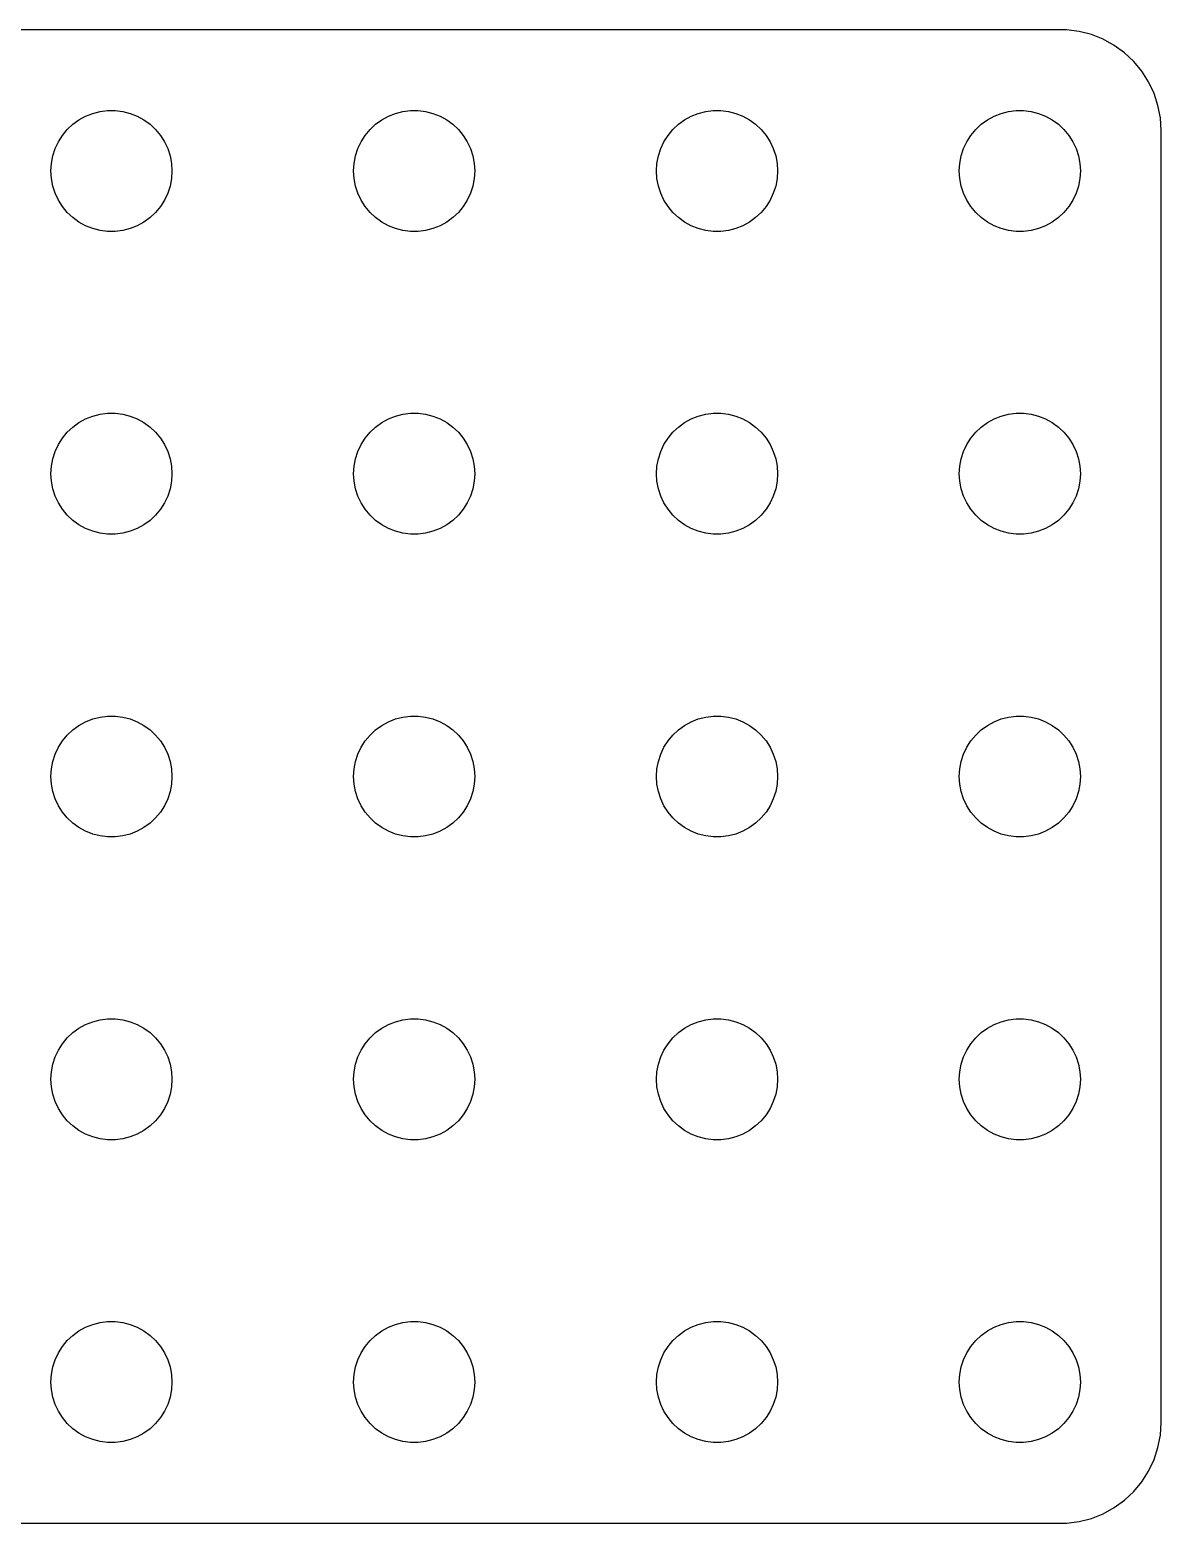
# Model space of a CAD drawing. Header units: metres. Extents: x -52 to 52, y -37 to 37.
# Drawn here: x -4 to 52, y -37 to 37 of the extents above; entities that cross this region are included whole.
import ezdxf

# ---------------------------------------------------------------- set-up
doc = ezdxf.new("R2010")
doc.units = ezdxf.units.M

msp = doc.modelspace()

# ---------------------------------------------------------------- linework, layer by layer
for p, q in [((47.3139, 36.9901), (-47.3139, 36.9901)), ((47.9369, 36.9114), (47.3139, 36.9901)), ((48.5451, 36.7553), (47.9369, 36.9114)), ((49.1289, 36.5241), (48.5451, 36.7553)), ((49.6791, 36.2216), (49.1289, 36.5241)), ((50.1871, 35.8526), (49.6791, 36.2216)), ((50.6448, 35.4227), (50.1871, 35.8526)), ((51.0451, 34.9389), (50.6448, 35.4227)), ((51.3815, 34.4088), (51.0451, 34.9389)), ((51.6489, 33.8406), (51.3815, 34.4088)), ((51.8429, 33.2434), (51.6489, 33.8406)), ((-1.60747, 32.533), (-1.27733, 32.7145)), ((-1.27733, 32.7145), (-0.927048, 32.8532)), ((-0.927048, 32.8532), (-0.562134, 32.9469)), ((-0.562134, 32.9469), (-0.18837, 32.9941)), ((-0.18837, 32.9941), (0.18837, 32.9941)), ((0.18837, 32.9941), (0.562134, 32.9469)), ((0.562134, 32.9469), (0.927048, 32.8532)), ((0.927048, 32.8532), (1.27733, 32.7145)), ((1.27733, 32.7145), (1.60747, 32.533)), ((13.3925, 32.533), (13.7227, 32.7145)), ((13.7227, 32.7145), (14.0729, 32.8532)), ((14.0729, 32.8532), (14.4379, 32.9469)), ((14.4379, 32.9469), (14.8116, 32.9941)), ((14.8116, 32.9941), (15.1884, 32.9941)), ((15.1884, 32.9941), (15.5621, 32.9469)), ((15.5621, 32.9469), (15.927, 32.8532)), ((15.927, 32.8532), (16.2773, 32.7145)), ((16.2773, 32.7145), (16.6075, 32.533)), ((28.3925, 32.533), (28.7227, 32.7145)), ((28.7227, 32.7145), (29.0729, 32.8532)), ((29.0729, 32.8532), (29.4379, 32.9469)), ((29.4379, 32.9469), (29.8116, 32.9941)), ((29.8116, 32.9941), (30.1884, 32.9941)), ((30.1884, 32.9941), (30.5621, 32.9469)), ((30.5621, 32.9469), (30.927, 32.8532)), ((30.927, 32.8532), (31.2773, 32.7145)), ((31.2773, 32.7145), (31.6075, 32.533)), ((43.3925, 32.533), (43.7227, 32.7145)), ((43.7227, 32.7145), (44.0729, 32.8532)), ((44.0729, 32.8532), (44.4379, 32.9469)), ((44.4379, 32.9469), (44.8116, 32.9941)), ((44.8116, 32.9941), (45.1884, 32.9941)), ((45.1884, 32.9941), (45.5621, 32.9469)), ((45.5621, 32.9469), (45.927, 32.8532)), ((45.927, 32.8532), (46.2773, 32.7145)), ((46.2773, 32.7145), (46.6075, 32.533)), ((51.9606, 32.6267), (51.8429, 33.2434)), ((52, 32), (51.9606, 32.6267)), ((-2.42705, 31.7634), (-2.1869, 32.0536)), ((-2.1869, 32.0536), (-1.91226, 32.3115)), ((-1.91226, 32.3115), (-1.60747, 32.533)), ((1.60747, 32.533), (1.91226, 32.3115)), ((1.91226, 32.3115), (2.1869, 32.0536)), ((2.1869, 32.0536), (2.42705, 31.7634)), ((12.5729, 31.7634), (12.8131, 32.0536)), ((12.8131, 32.0536), (13.0877, 32.3115)), ((13.0877, 32.3115), (13.3925, 32.533)), ((16.6075, 32.533), (16.9123, 32.3115)), ((16.9123, 32.3115), (17.1869, 32.0536)), ((17.1869, 32.0536), (17.427, 31.7634)), ((27.5729, 31.7634), (27.8131, 32.0536)), ((27.8131, 32.0536), (28.0877, 32.3115)), ((28.0877, 32.3115), (28.3925, 32.533)), ((31.6075, 32.533), (31.9123, 32.3115)), ((31.9123, 32.3115), (32.1869, 32.0536)), ((32.1869, 32.0536), (32.427, 31.7634)), ((42.5729, 31.7634), (42.8131, 32.0536)), ((42.8131, 32.0536), (43.0877, 32.3115)), ((43.0877, 32.3115), (43.3925, 32.533)), ((46.6075, 32.533), (46.9123, 32.3115)), ((46.9123, 32.3115), (47.1869, 32.0536)), ((47.1869, 32.0536), (47.427, 31.7634)), ((52, -32), (52, 32)), ((-2.90575, 30.7461), (-2.78932, 31.1044)), ((-2.78932, 31.1044), (-2.62891, 31.4453)), ((-2.62891, 31.4453), (-2.42705, 31.7634)), ((2.42705, 31.7634), (2.62891, 31.4453)), ((2.62891, 31.4453), (2.78932, 31.1044)), ((2.78932, 31.1044), (2.90575, 30.7461)), ((12.0942, 30.7461), (12.2107, 31.1044)), ((12.2107, 31.1044), (12.3711, 31.4453)), ((12.3711, 31.4453), (12.5729, 31.7634)), ((17.427, 31.7634), (17.6289, 31.4453)), ((17.6289, 31.4453), (17.7893, 31.1044)), ((17.7893, 31.1044), (17.9057, 30.7461)), ((27.0942, 30.7461), (27.2107, 31.1044)), ((27.2107, 31.1044), (27.3711, 31.4453)), ((27.3711, 31.4453), (27.5729, 31.7634)), ((32.427, 31.7634), (32.6289, 31.4453)), ((32.6289, 31.4453), (32.7893, 31.1044)), ((32.7893, 31.1044), (32.9057, 30.7461)), ((42.0942, 30.7461), (42.2107, 31.1044)), ((42.2107, 31.1044), (42.3711, 31.4453)), ((42.3711, 31.4453), (42.5729, 31.7634)), ((47.427, 31.7634), (47.6289, 31.4453)), ((47.6289, 31.4453), (47.7893, 31.1044)), ((47.7893, 31.1044), (47.9057, 30.7461)), ((-3, 30), (-2.97633, 30.376)), ((-2.97633, 30.376), (-2.90575, 30.7461)), ((2.90575, 30.7461), (2.97633, 30.376)), ((2.97633, 30.376), (3, 30)), ((12, 30), (12.0237, 30.376)), ((12.0237, 30.376), (12.0942, 30.7461)), ((17.9057, 30.7461), (17.9763, 30.376)), ((17.9763, 30.376), (18, 30)), ((27, 30), (27.0237, 30.376)), ((27.0237, 30.376), (27.0942, 30.7461)), ((32.9057, 30.7461), (32.9763, 30.376)), ((32.9763, 30.376), (33, 30)), ((42, 30), (42.0237, 30.376)), ((42.0237, 30.376), (42.0942, 30.7461)), ((47.9057, 30.7461), (47.9763, 30.376)), ((47.9763, 30.376), (48, 30)), ((-2.97633, 29.624), (-3, 30)), ((-2.90575, 29.2539), (-2.97633, 29.624)), ((2.97633, 29.624), (2.90575, 29.2539)), ((3, 30), (2.97633, 29.624)), ((12.0237, 29.624), (12, 30)), ((12.0942, 29.2539), (12.0237, 29.624)), ((17.9763, 29.624), (17.9057, 29.2539)), ((18, 30), (17.9763, 29.624)), ((27.0237, 29.624), (27, 30)), ((27.0942, 29.2539), (27.0237, 29.624)), ((32.9763, 29.624), (32.9057, 29.2539)), ((33, 30), (32.9763, 29.624)), ((42.0237, 29.624), (42, 30)), ((42.0942, 29.2539), (42.0237, 29.624)), ((47.9763, 29.624), (47.9057, 29.2539)), ((48, 30), (47.9763, 29.624)), ((-2.78932, 28.8956), (-2.90575, 29.2539)), ((-2.62891, 28.5547), (-2.78932, 28.8956)), ((2.78932, 28.8956), (2.62891, 28.5547)), ((2.90575, 29.2539), (2.78932, 28.8956)), ((12.2107, 28.8956), (12.0942, 29.2539)), ((12.3711, 28.5547), (12.2107, 28.8956)), ((17.7893, 28.8956), (17.6289, 28.5547)), ((17.9057, 29.2539), (17.7893, 28.8956)), ((27.2107, 28.8956), (27.0942, 29.2539)), ((27.3711, 28.5547), (27.2107, 28.8956)), ((32.7893, 28.8956), (32.6289, 28.5547)), ((32.9057, 29.2539), (32.7893, 28.8956)), ((42.2107, 28.8956), (42.0942, 29.2539)), ((42.3711, 28.5547), (42.2107, 28.8956)), ((47.7893, 28.8956), (47.6289, 28.5547)), ((47.9057, 29.2539), (47.7893, 28.8956)), ((-2.42705, 28.2366), (-2.62891, 28.5547)), ((-2.1869, 27.9464), (-2.42705, 28.2366)), ((2.42705, 28.2366), (2.1869, 27.9464)), ((2.62891, 28.5547), (2.42705, 28.2366)), ((12.5729, 28.2366), (12.3711, 28.5547)), ((12.8131, 27.9464), (12.5729, 28.2366)), ((17.427, 28.2366), (17.1869, 27.9464)), ((17.6289, 28.5547), (17.427, 28.2366)), ((27.5729, 28.2366), (27.3711, 28.5547)), ((27.8131, 27.9464), (27.5729, 28.2366)), ((32.427, 28.2366), (32.1869, 27.9464)), ((32.6289, 28.5547), (32.427, 28.2366)), ((42.5729, 28.2366), (42.3711, 28.5547)), ((42.8131, 27.9464), (42.5729, 28.2366)), ((47.427, 28.2366), (47.1869, 27.9464)), ((47.6289, 28.5547), (47.427, 28.2366)), ((-1.91226, 27.6884), (-2.1869, 27.9464)), ((-1.60747, 27.467), (-1.91226, 27.6884)), ((-1.27733, 27.2855), (-1.60747, 27.467)), ((1.60747, 27.467), (1.27733, 27.2855)), ((1.91226, 27.6884), (1.60747, 27.467)), ((2.1869, 27.9464), (1.91226, 27.6884)), ((13.0877, 27.6884), (12.8131, 27.9464)), ((13.3925, 27.467), (13.0877, 27.6884)), ((13.7227, 27.2855), (13.3925, 27.467)), ((16.6075, 27.467), (16.2773, 27.2855)), ((16.9123, 27.6884), (16.6075, 27.467)), ((17.1869, 27.9464), (16.9123, 27.6884)), ((28.0877, 27.6884), (27.8131, 27.9464)), ((28.3925, 27.467), (28.0877, 27.6884)), ((28.7227, 27.2855), (28.3925, 27.467)), ((31.6075, 27.467), (31.2773, 27.2855)), ((31.9123, 27.6884), (31.6075, 27.467)), ((32.1869, 27.9464), (31.9123, 27.6884)), ((43.0877, 27.6884), (42.8131, 27.9464)), ((43.3925, 27.467), (43.0877, 27.6884)), ((43.7227, 27.2855), (43.3925, 27.467)), ((46.6075, 27.467), (46.2773, 27.2855)), ((46.9123, 27.6884), (46.6075, 27.467)), ((47.1869, 27.9464), (46.9123, 27.6884)), ((-0.927048, 27.1468), (-1.27733, 27.2855)), ((-0.562134, 27.0531), (-0.927048, 27.1468)), ((-0.18837, 27.0059), (-0.562134, 27.0531)), ((0.18837, 27.0059), (-0.18837, 27.0059)), ((0.562134, 27.0531), (0.18837, 27.0059)), ((0.927048, 27.1468), (0.562134, 27.0531)), ((1.27733, 27.2855), (0.927048, 27.1468)), ((14.0729, 27.1468), (13.7227, 27.2855)), ((14.4379, 27.0531), (14.0729, 27.1468)), ((14.8116, 27.0059), (14.4379, 27.0531)), ((15.1884, 27.0059), (14.8116, 27.0059)), ((15.5621, 27.0531), (15.1884, 27.0059)), ((15.927, 27.1468), (15.5621, 27.0531)), ((16.2773, 27.2855), (15.927, 27.1468)), ((29.0729, 27.1468), (28.7227, 27.2855)), ((29.4379, 27.0531), (29.0729, 27.1468)), ((29.8116, 27.0059), (29.4379, 27.0531)), ((30.1884, 27.0059), (29.8116, 27.0059)), ((30.5621, 27.0531), (30.1884, 27.0059)), ((30.927, 27.1468), (30.5621, 27.0531)), ((31.2773, 27.2855), (30.927, 27.1468)), ((44.0729, 27.1468), (43.7227, 27.2855)), ((44.4379, 27.0531), (44.0729, 27.1468)), ((44.8116, 27.0059), (44.4379, 27.0531)), ((45.1884, 27.0059), (44.8116, 27.0059)), ((45.5621, 27.0531), (45.1884, 27.0059)), ((45.927, 27.1468), (45.5621, 27.0531)), ((46.2773, 27.2855), (45.927, 27.1468)), ((-1.27733, 17.7145), (-0.927048, 17.8532)), ((-0.927048, 17.8532), (-0.562134, 17.9469)), ((-0.562134, 17.9469), (-0.18837, 17.9941)), ((-0.18837, 17.9941), (0.18837, 17.9941)), ((0.18837, 17.9941), (0.562134, 17.9469)), ((0.562134, 17.9469), (0.927048, 17.8532)), ((0.927048, 17.8532), (1.27733, 17.7145)), ((13.7227, 17.7145), (14.0729, 17.8532)), ((14.0729, 17.8532), (14.4379, 17.9469)), ((14.4379, 17.9469), (14.8116, 17.9941)), ((14.8116, 17.9941), (15.1884, 17.9941)), ((15.1884, 17.9941), (15.5621, 17.9469)), ((15.5621, 17.9469), (15.927, 17.8532)), ((15.927, 17.8532), (16.2773, 17.7145)), ((28.7227, 17.7145), (29.0729, 17.8532)), ((29.0729, 17.8532), (29.4379, 17.9469)), ((29.4379, 17.9469), (29.8116, 17.9941)), ((29.8116, 17.9941), (30.1884, 17.9941)), ((30.1884, 17.9941), (30.5621, 17.9469)), ((30.5621, 17.9469), (30.927, 17.8532)), ((30.927, 17.8532), (31.2773, 17.7145)), ((43.7227, 17.7145), (44.0729, 17.8532)), ((44.0729, 17.8532), (44.4379, 17.9469)), ((44.4379, 17.9469), (44.8116, 17.9941)), ((44.8116, 17.9941), (45.1884, 17.9941)), ((45.1884, 17.9941), (45.5621, 17.9469)), ((45.5621, 17.9469), (45.927, 17.8532)), ((45.927, 17.8532), (46.2773, 17.7145)), ((-2.42705, 16.7634), (-2.1869, 17.0536)), ((-2.1869, 17.0536), (-1.91226, 17.3115)), ((-1.91226, 17.3115), (-1.60747, 17.533)), ((-1.60747, 17.533), (-1.27733, 17.7145)), ((1.27733, 17.7145), (1.60747, 17.533)), ((1.60747, 17.533), (1.91226, 17.3115)), ((1.91226, 17.3115), (2.1869, 17.0536)), ((2.1869, 17.0536), (2.42705, 16.7634)), ((12.5729, 16.7634), (12.8131, 17.0536)), ((12.8131, 17.0536), (13.0877, 17.3115)), ((13.0877, 17.3115), (13.3925, 17.533)), ((13.3925, 17.533), (13.7227, 17.7145)), ((16.2773, 17.7145), (16.6075, 17.533)), ((16.6075, 17.533), (16.9123, 17.3115)), ((16.9123, 17.3115), (17.1869, 17.0536)), ((17.1869, 17.0536), (17.427, 16.7634)), ((27.5729, 16.7634), (27.8131, 17.0536)), ((27.8131, 17.0536), (28.0877, 17.3115)), ((28.0877, 17.3115), (28.3925, 17.533)), ((28.3925, 17.533), (28.7227, 17.7145)), ((31.2773, 17.7145), (31.6075, 17.533)), ((31.6075, 17.533), (31.9123, 17.3115)), ((31.9123, 17.3115), (32.1869, 17.0536)), ((32.1869, 17.0536), (32.427, 16.7634)), ((42.5729, 16.7634), (42.8131, 17.0536)), ((42.8131, 17.0536), (43.0877, 17.3115)), ((43.0877, 17.3115), (43.3925, 17.533)), ((43.3925, 17.533), (43.7227, 17.7145)), ((46.2773, 17.7145), (46.6075, 17.533)), ((46.6075, 17.533), (46.9123, 17.3115)), ((46.9123, 17.3115), (47.1869, 17.0536)), ((47.1869, 17.0536), (47.427, 16.7634)), ((-2.78932, 16.1044), (-2.62891, 16.4453)), ((-2.62891, 16.4453), (-2.42705, 16.7634)), ((2.42705, 16.7634), (2.62891, 16.4453)), ((2.62891, 16.4453), (2.78932, 16.1044)), ((12.2107, 16.1044), (12.3711, 16.4453)), ((12.3711, 16.4453), (12.5729, 16.7634)), ((17.427, 16.7634), (17.6289, 16.4453)), ((17.6289, 16.4453), (17.7893, 16.1044)), ((27.2107, 16.1044), (27.3711, 16.4453)), ((27.3711, 16.4453), (27.5729, 16.7634)), ((32.427, 16.7634), (32.6289, 16.4453)), ((32.6289, 16.4453), (32.7893, 16.1044)), ((42.2107, 16.1044), (42.3711, 16.4453)), ((42.3711, 16.4453), (42.5729, 16.7634)), ((47.427, 16.7634), (47.6289, 16.4453)), ((47.6289, 16.4453), (47.7893, 16.1044)), ((-2.97633, 15.376), (-2.90575, 15.7461)), ((-2.90575, 15.7461), (-2.78932, 16.1044)), ((2.78932, 16.1044), (2.90575, 15.7461)), ((2.90575, 15.7461), (2.97633, 15.376)), ((12.0237, 15.376), (12.0942, 15.7461)), ((12.0942, 15.7461), (12.2107, 16.1044)), ((17.7893, 16.1044), (17.9057, 15.7461)), ((17.9057, 15.7461), (17.9763, 15.376)), ((27.0237, 15.376), (27.0942, 15.7461)), ((27.0942, 15.7461), (27.2107, 16.1044)), ((32.7893, 16.1044), (32.9057, 15.7461)), ((32.9057, 15.7461), (32.9763, 15.376)), ((42.0237, 15.376), (42.0942, 15.7461)), ((42.0942, 15.7461), (42.2107, 16.1044)), ((47.7893, 16.1044), (47.9057, 15.7461)), ((47.9057, 15.7461), (47.9763, 15.376)), ((-3, 15), (-2.97633, 15.376)), ((-2.97633, 14.624), (-3, 15)), ((2.97633, 15.376), (3, 15)), ((3, 15), (2.97633, 14.624)), ((12, 15), (12.0237, 15.376)), ((12.0237, 14.624), (12, 15)), ((17.9763, 15.376), (18, 15)), ((18, 15), (17.9763, 14.624)), ((27, 15), (27.0237, 15.376)), ((27.0237, 14.624), (27, 15)), ((32.9763, 15.376), (33, 15)), ((33, 15), (32.9763, 14.624)), ((42, 15), (42.0237, 15.376)), ((42.0237, 14.624), (42, 15)), ((47.9763, 15.376), (48, 15)), ((48, 15), (47.9763, 14.624)), ((-2.90575, 14.2539), (-2.97633, 14.624)), ((-2.78932, 13.8956), (-2.90575, 14.2539)), ((2.90575, 14.2539), (2.78932, 13.8956)), ((2.97633, 14.624), (2.90575, 14.2539)), ((12.0942, 14.2539), (12.0237, 14.624)), ((12.2107, 13.8956), (12.0942, 14.2539)), ((17.9057, 14.2539), (17.7893, 13.8956)), ((17.9763, 14.624), (17.9057, 14.2539)), ((27.0942, 14.2539), (27.0237, 14.624)), ((27.2107, 13.8956), (27.0942, 14.2539)), ((32.9057, 14.2539), (32.7893, 13.8956)), ((32.9763, 14.624), (32.9057, 14.2539)), ((42.0942, 14.2539), (42.0237, 14.624)), ((42.2107, 13.8956), (42.0942, 14.2539)), ((47.9057, 14.2539), (47.7893, 13.8956)), ((47.9763, 14.624), (47.9057, 14.2539)), ((-2.62891, 13.5547), (-2.78932, 13.8956)), ((-2.42705, 13.2366), (-2.62891, 13.5547)), ((2.62891, 13.5547), (2.42705, 13.2366)), ((2.78932, 13.8956), (2.62891, 13.5547)), ((12.3711, 13.5547), (12.2107, 13.8956)), ((12.5729, 13.2366), (12.3711, 13.5547)), ((17.6289, 13.5547), (17.427, 13.2366)), ((17.7893, 13.8956), (17.6289, 13.5547)), ((27.3711, 13.5547), (27.2107, 13.8956)), ((27.5729, 13.2366), (27.3711, 13.5547)), ((32.6289, 13.5547), (32.427, 13.2366)), ((32.7893, 13.8956), (32.6289, 13.5547)), ((42.3711, 13.5547), (42.2107, 13.8956)), ((42.5729, 13.2366), (42.3711, 13.5547)), ((47.6289, 13.5547), (47.427, 13.2366)), ((47.7893, 13.8956), (47.6289, 13.5547)), ((-2.1869, 12.9464), (-2.42705, 13.2366)), ((-1.91226, 12.6884), (-2.1869, 12.9464)), ((-1.60747, 12.467), (-1.91226, 12.6884)), ((1.91226, 12.6884), (1.60747, 12.467)), ((2.1869, 12.9464), (1.91226, 12.6884)), ((2.42705, 13.2366), (2.1869, 12.9464)), ((12.8131, 12.9464), (12.5729, 13.2366)), ((13.0877, 12.6884), (12.8131, 12.9464)), ((13.3925, 12.467), (13.0877, 12.6884)), ((16.9123, 12.6884), (16.6075, 12.467)), ((17.1869, 12.9464), (16.9123, 12.6884)), ((17.427, 13.2366), (17.1869, 12.9464)), ((27.8131, 12.9464), (27.5729, 13.2366)), ((28.0877, 12.6884), (27.8131, 12.9464)), ((28.3925, 12.467), (28.0877, 12.6884)), ((31.9123, 12.6884), (31.6075, 12.467)), ((32.1869, 12.9464), (31.9123, 12.6884)), ((32.427, 13.2366), (32.1869, 12.9464)), ((42.8131, 12.9464), (42.5729, 13.2366)), ((43.0877, 12.6884), (42.8131, 12.9464)), ((43.3925, 12.467), (43.0877, 12.6884)), ((46.9123, 12.6884), (46.6075, 12.467)), ((47.1869, 12.9464), (46.9123, 12.6884)), ((47.427, 13.2366), (47.1869, 12.9464)), ((-1.27733, 12.2855), (-1.60747, 12.467)), ((-0.927048, 12.1468), (-1.27733, 12.2855)), ((-0.562134, 12.0531), (-0.927048, 12.1468)), ((-0.18837, 12.0059), (-0.562134, 12.0531)), ((0.18837, 12.0059), (-0.18837, 12.0059)), ((0.562134, 12.0531), (0.18837, 12.0059)), ((0.927048, 12.1468), (0.562134, 12.0531)), ((1.27733, 12.2855), (0.927048, 12.1468)), ((1.60747, 12.467), (1.27733, 12.2855)), ((13.7227, 12.2855), (13.3925, 12.467)), ((14.0729, 12.1468), (13.7227, 12.2855)), ((14.4379, 12.0531), (14.0729, 12.1468)), ((14.8116, 12.0059), (14.4379, 12.0531)), ((15.1884, 12.0059), (14.8116, 12.0059)), ((15.5621, 12.0531), (15.1884, 12.0059)), ((15.927, 12.1468), (15.5621, 12.0531)), ((16.2773, 12.2855), (15.927, 12.1468)), ((16.6075, 12.467), (16.2773, 12.2855)), ((28.7227, 12.2855), (28.3925, 12.467)), ((29.0729, 12.1468), (28.7227, 12.2855)), ((29.4379, 12.0531), (29.0729, 12.1468)), ((29.8116, 12.0059), (29.4379, 12.0531)), ((30.1884, 12.0059), (29.8116, 12.0059)), ((30.5621, 12.0531), (30.1884, 12.0059)), ((30.927, 12.1468), (30.5621, 12.0531)), ((31.2773, 12.2855), (30.927, 12.1468)), ((31.6075, 12.467), (31.2773, 12.2855)), ((43.7227, 12.2855), (43.3925, 12.467)), ((44.0729, 12.1468), (43.7227, 12.2855)), ((44.4379, 12.0531), (44.0729, 12.1468)), ((44.8116, 12.0059), (44.4379, 12.0531)), ((45.1884, 12.0059), (44.8116, 12.0059)), ((45.5621, 12.0531), (45.1884, 12.0059)), ((45.927, 12.1468), (45.5621, 12.0531)), ((46.2773, 12.2855), (45.927, 12.1468)), ((46.6075, 12.467), (46.2773, 12.2855)), ((-0.562134, 2.94685), (-0.18837, 2.99408)), ((-0.18837, 2.99408), (0.18837, 2.99408)), ((0.18837, 2.99408), (0.562134, 2.94685)), ((14.4379, 2.94685), (14.8116, 2.99408)), ((14.8116, 2.99408), (15.1884, 2.99408)), ((15.1884, 2.99408), (15.5621, 2.94685)), ((29.4379, 2.94685), (29.8116, 2.99408)), ((29.8116, 2.99408), (30.1884, 2.99408)), ((30.1884, 2.99408), (30.5621, 2.94685)), ((44.4379, 2.94685), (44.8116, 2.99408)), ((44.8116, 2.99408), (45.1884, 2.99408)), ((45.1884, 2.99408), (45.5621, 2.94685)), ((-2.1869, 2.05363), (-1.91226, 2.31154)), ((-1.91226, 2.31154), (-1.60747, 2.53297)), ((-1.60747, 2.53297), (-1.27733, 2.71448)), ((-1.27733, 2.71448), (-0.927048, 2.85316)), ((-0.927048, 2.85316), (-0.562134, 2.94685)), ((0.562134, 2.94685), (0.927048, 2.85316)), ((0.927048, 2.85316), (1.27733, 2.71448)), ((1.27733, 2.71448), (1.60747, 2.53297)), ((1.60747, 2.53297), (1.91226, 2.31154)), ((1.91226, 2.31154), (2.1869, 2.05363)), ((12.8131, 2.05363), (13.0877, 2.31154)), ((13.0877, 2.31154), (13.3925, 2.53297)), ((13.3925, 2.53297), (13.7227, 2.71448)), ((13.7227, 2.71448), (14.0729, 2.85316)), ((14.0729, 2.85316), (14.4379, 2.94685)), ((15.5621, 2.94685), (15.927, 2.85316)), ((15.927, 2.85316), (16.2773, 2.71448)), ((16.2773, 2.71448), (16.6075, 2.53297)), ((16.6075, 2.53297), (16.9123, 2.31154)), ((16.9123, 2.31154), (17.1869, 2.05363)), ((27.8131, 2.05363), (28.0877, 2.31154)), ((28.0877, 2.31154), (28.3925, 2.53297)), ((28.3925, 2.53297), (28.7227, 2.71448)), ((28.7227, 2.71448), (29.0729, 2.85316)), ((29.0729, 2.85316), (29.4379, 2.94685)), ((30.5621, 2.94685), (30.927, 2.85316)), ((30.927, 2.85316), (31.2773, 2.71448)), ((31.2773, 2.71448), (31.6075, 2.53297)), ((31.6075, 2.53297), (31.9123, 2.31154)), ((31.9123, 2.31154), (32.1869, 2.05363)), ((42.8131, 2.05363), (43.0877, 2.31154)), ((43.0877, 2.31154), (43.3925, 2.53297)), ((43.3925, 2.53297), (43.7227, 2.71448)), ((43.7227, 2.71448), (44.0729, 2.85316)), ((44.0729, 2.85316), (44.4379, 2.94685)), ((45.5621, 2.94685), (45.927, 2.85316)), ((45.927, 2.85316), (46.2773, 2.71448)), ((46.2773, 2.71448), (46.6075, 2.53297)), ((46.6075, 2.53297), (46.9123, 2.31154)), ((46.9123, 2.31154), (47.1869, 2.05363)), ((-2.62891, 1.44525), (-2.42705, 1.76335)), ((-2.42705, 1.76335), (-2.1869, 2.05363)), ((2.1869, 2.05363), (2.42705, 1.76335)), ((2.42705, 1.76335), (2.62891, 1.44525)), ((12.3711, 1.44525), (12.5729, 1.76335)), ((12.5729, 1.76335), (12.8131, 2.05363)), ((17.1869, 2.05363), (17.427, 1.76335)), ((17.427, 1.76335), (17.6289, 1.44525)), ((27.3711, 1.44525), (27.5729, 1.76335)), ((27.5729, 1.76335), (27.8131, 2.05363)), ((32.1869, 2.05363), (32.427, 1.76335)), ((32.427, 1.76335), (32.6289, 1.44525)), ((42.3711, 1.44525), (42.5729, 1.76335)), ((42.5729, 1.76335), (42.8131, 2.05363)), ((47.1869, 2.05363), (47.427, 1.76335)), ((47.427, 1.76335), (47.6289, 1.44525)), ((-2.97633, 0.375992), (-2.90575, 0.746063)), ((-2.90575, 0.746063), (-2.78932, 1.10437)), ((-2.78932, 1.10437), (-2.62891, 1.44525)), ((2.62891, 1.44525), (2.78932, 1.10437)), ((2.78932, 1.10437), (2.90575, 0.746063)), ((2.90575, 0.746063), (2.97633, 0.375992)), ((12.0237, 0.375992), (12.0942, 0.746063)), ((12.0942, 0.746063), (12.2107, 1.10437)), ((12.2107, 1.10437), (12.3711, 1.44525)), ((17.6289, 1.44525), (17.7893, 1.10437)), ((17.7893, 1.10437), (17.9057, 0.746063)), ((17.9057, 0.746063), (17.9763, 0.375992)), ((27.0237, 0.375992), (27.0942, 0.746063)), ((27.0942, 0.746063), (27.2107, 1.10437)), ((27.2107, 1.10437), (27.3711, 1.44525)), ((32.6289, 1.44525), (32.7893, 1.10437)), ((32.7893, 1.10437), (32.9057, 0.746063)), ((32.9057, 0.746063), (32.9763, 0.375992)), ((42.0237, 0.375992), (42.0942, 0.746063)), ((42.0942, 0.746063), (42.2107, 1.10437)), ((42.2107, 1.10437), (42.3711, 1.44525)), ((47.6289, 1.44525), (47.7893, 1.10437)), ((47.7893, 1.10437), (47.9057, 0.746063)), ((47.9057, 0.746063), (47.9763, 0.375992)), ((-3, 0), (-2.97633, 0.375992)), ((-2.97633, -0.375992), (-3, 0)), ((2.97633, 0.375992), (3, 0)), ((3, 0), (2.97633, -0.375992)), ((12, 0), (12.0237, 0.375992)), ((12.0237, -0.375992), (12, 0)), ((17.9763, 0.375992), (18, 0)), ((18, 0), (17.9763, -0.375992)), ((27, 0), (27.0237, 0.375992)), ((27.0237, -0.375992), (27, 0)), ((32.9763, 0.375992), (33, 0)), ((33, 0), (32.9763, -0.375992)), ((42, 0), (42.0237, 0.375992)), ((42.0237, -0.375992), (42, 0)), ((47.9763, 0.375992), (48, 0)), ((48, 0), (47.9763, -0.375992)), ((-2.90575, -0.746063), (-2.97633, -0.375992)), ((2.97633, -0.375992), (2.90575, -0.746063)), ((12.0942, -0.746063), (12.0237, -0.375992)), ((17.9763, -0.375992), (17.9057, -0.746063)), ((27.0942, -0.746063), (27.0237, -0.375992)), ((32.9763, -0.375992), (32.9057, -0.746063)), ((42.0942, -0.746063), (42.0237, -0.375992)), ((47.9763, -0.375992), (47.9057, -0.746063)), ((-2.78932, -1.10437), (-2.90575, -0.746063)), ((-2.62891, -1.44525), (-2.78932, -1.10437)), ((-2.42705, -1.76335), (-2.62891, -1.44525)), ((2.62891, -1.44525), (2.42705, -1.76335)), ((2.78932, -1.10437), (2.62891, -1.44525)), ((2.90575, -0.746063), (2.78932, -1.10437)), ((12.2107, -1.10437), (12.0942, -0.746063)), ((12.3711, -1.44525), (12.2107, -1.10437)), ((12.5729, -1.76335), (12.3711, -1.44525)), ((17.6289, -1.44525), (17.427, -1.76335)), ((17.7893, -1.10437), (17.6289, -1.44525)), ((17.9057, -0.746063), (17.7893, -1.10437)), ((27.2107, -1.10437), (27.0942, -0.746063)), ((27.3711, -1.44525), (27.2107, -1.10437)), ((27.5729, -1.76335), (27.3711, -1.44525)), ((32.6289, -1.44525), (32.427, -1.76335)), ((32.7893, -1.10437), (32.6289, -1.44525)), ((32.9057, -0.746063), (32.7893, -1.10437)), ((42.2107, -1.10437), (42.0942, -0.746063)), ((42.3711, -1.44525), (42.2107, -1.10437)), ((42.5729, -1.76335), (42.3711, -1.44525)), ((47.6289, -1.44525), (47.427, -1.76335)), ((47.7893, -1.10437), (47.6289, -1.44525)), ((47.9057, -0.746063), (47.7893, -1.10437)), ((-2.1869, -2.05363), (-2.42705, -1.76335)), ((-1.91226, -2.31154), (-2.1869, -2.05363)), ((2.1869, -2.05363), (1.91226, -2.31154)), ((2.42705, -1.76335), (2.1869, -2.05363)), ((12.8131, -2.05363), (12.5729, -1.76335)), ((13.0877, -2.31154), (12.8131, -2.05363)), ((17.1869, -2.05363), (16.9123, -2.31154)), ((17.427, -1.76335), (17.1869, -2.05363)), ((27.8131, -2.05363), (27.5729, -1.76335)), ((28.0877, -2.31154), (27.8131, -2.05363)), ((32.1869, -2.05363), (31.9123, -2.31154)), ((32.427, -1.76335), (32.1869, -2.05363)), ((42.8131, -2.05363), (42.5729, -1.76335)), ((43.0877, -2.31154), (42.8131, -2.05363)), ((47.1869, -2.05363), (46.9123, -2.31154)), ((47.427, -1.76335), (47.1869, -2.05363)), ((-1.60747, -2.53297), (-1.91226, -2.31154)), ((-1.27733, -2.71448), (-1.60747, -2.53297)), ((-0.927048, -2.85316), (-1.27733, -2.71448)), ((-0.562134, -2.94685), (-0.927048, -2.85316)), ((-0.18837, -2.99408), (-0.562134, -2.94685)), ((0.562134, -2.94685), (0.18837, -2.99408)), ((0.927048, -2.85316), (0.562134, -2.94685)), ((1.27733, -2.71448), (0.927048, -2.85316)), ((1.60747, -2.53297), (1.27733, -2.71448)), ((1.91226, -2.31154), (1.60747, -2.53297)), ((13.3925, -2.53297), (13.0877, -2.31154)), ((13.7227, -2.71448), (13.3925, -2.53297)), ((14.0729, -2.85316), (13.7227, -2.71448)), ((14.4379, -2.94685), (14.0729, -2.85316)), ((14.8116, -2.99408), (14.4379, -2.94685)), ((15.5621, -2.94685), (15.1884, -2.99408)), ((15.927, -2.85316), (15.5621, -2.94685)), ((16.2773, -2.71448), (15.927, -2.85316)), ((16.6075, -2.53297), (16.2773, -2.71448)), ((16.9123, -2.31154), (16.6075, -2.53297)), ((28.3925, -2.53297), (28.0877, -2.31154)), ((28.7227, -2.71448), (28.3925, -2.53297)), ((29.0729, -2.85316), (28.7227, -2.71448)), ((29.4379, -2.94685), (29.0729, -2.85316)), ((29.8116, -2.99408), (29.4379, -2.94685)), ((30.5621, -2.94685), (30.1884, -2.99408)), ((30.927, -2.85316), (30.5621, -2.94685)), ((31.2773, -2.71448), (30.927, -2.85316)), ((31.6075, -2.53297), (31.2773, -2.71448)), ((31.9123, -2.31154), (31.6075, -2.53297)), ((43.3925, -2.53297), (43.0877, -2.31154)), ((43.7227, -2.71448), (43.3925, -2.53297)), ((44.0729, -2.85316), (43.7227, -2.71448)), ((44.4379, -2.94685), (44.0729, -2.85316)), ((44.8116, -2.99408), (44.4379, -2.94685)), ((45.5621, -2.94685), (45.1884, -2.99408)), ((45.927, -2.85316), (45.5621, -2.94685)), ((46.2773, -2.71448), (45.927, -2.85316)), ((46.6075, -2.53297), (46.2773, -2.71448)), ((46.9123, -2.31154), (46.6075, -2.53297)), ((0.18837, -2.99408), (-0.18837, -2.99408)), ((15.1884, -2.99408), (14.8116, -2.99408)), ((30.1884, -2.99408), (29.8116, -2.99408)), ((45.1884, -2.99408), (44.8116, -2.99408)), ((-1.91226, -12.6884), (-1.60747, -12.467)), ((-1.60747, -12.467), (-1.27733, -12.2855)), ((-1.27733, -12.2855), (-0.927048, -12.1468)), ((-0.927048, -12.1468), (-0.562134, -12.0531)), ((-0.562134, -12.0531), (-0.18837, -12.0059)), ((-0.18837, -12.0059), (0.18837, -12.0059)), ((0.18837, -12.0059), (0.562134, -12.0531)), ((0.562134, -12.0531), (0.927048, -12.1468)), ((0.927048, -12.1468), (1.27733, -12.2855)), ((1.27733, -12.2855), (1.60747, -12.467)), ((1.60747, -12.467), (1.91226, -12.6884)), ((13.0877, -12.6884), (13.3925, -12.467)), ((13.3925, -12.467), (13.7227, -12.2855)), ((13.7227, -12.2855), (14.0729, -12.1468)), ((14.0729, -12.1468), (14.4379, -12.0531)), ((14.4379, -12.0531), (14.8116, -12.0059)), ((14.8116, -12.0059), (15.1884, -12.0059)), ((15.1884, -12.0059), (15.5621, -12.0531)), ((15.5621, -12.0531), (15.927, -12.1468)), ((15.927, -12.1468), (16.2773, -12.2855)), ((16.2773, -12.2855), (16.6075, -12.467)), ((16.6075, -12.467), (16.9123, -12.6884)), ((28.0877, -12.6884), (28.3925, -12.467)), ((28.3925, -12.467), (28.7227, -12.2855)), ((28.7227, -12.2855), (29.0729, -12.1468)), ((29.0729, -12.1468), (29.4379, -12.0531)), ((29.4379, -12.0531), (29.8116, -12.0059)), ((29.8116, -12.0059), (30.1884, -12.0059)), ((30.1884, -12.0059), (30.5621, -12.0531)), ((30.5621, -12.0531), (30.927, -12.1468)), ((30.927, -12.1468), (31.2773, -12.2855)), ((31.2773, -12.2855), (31.6075, -12.467)), ((31.6075, -12.467), (31.9123, -12.6884)), ((43.0877, -12.6884), (43.3925, -12.467)), ((43.3925, -12.467), (43.7227, -12.2855)), ((43.7227, -12.2855), (44.0729, -12.1468)), ((44.0729, -12.1468), (44.4379, -12.0531)), ((44.4379, -12.0531), (44.8116, -12.0059)), ((44.8116, -12.0059), (45.1884, -12.0059)), ((45.1884, -12.0059), (45.5621, -12.0531)), ((45.5621, -12.0531), (45.927, -12.1468)), ((45.927, -12.1468), (46.2773, -12.2855)), ((46.2773, -12.2855), (46.6075, -12.467)), ((46.6075, -12.467), (46.9123, -12.6884)), ((-2.62891, -13.5547), (-2.42705, -13.2366)), ((-2.42705, -13.2366), (-2.1869, -12.9464)), ((-2.1869, -12.9464), (-1.91226, -12.6884)), ((1.91226, -12.6884), (2.1869, -12.9464)), ((2.1869, -12.9464), (2.42705, -13.2366)), ((2.42705, -13.2366), (2.62891, -13.5547)), ((12.3711, -13.5547), (12.5729, -13.2366)), ((12.5729, -13.2366), (12.8131, -12.9464)), ((12.8131, -12.9464), (13.0877, -12.6884)), ((16.9123, -12.6884), (17.1869, -12.9464)), ((17.1869, -12.9464), (17.427, -13.2366)), ((17.427, -13.2366), (17.6289, -13.5547)), ((27.3711, -13.5547), (27.5729, -13.2366)), ((27.5729, -13.2366), (27.8131, -12.9464)), ((27.8131, -12.9464), (28.0877, -12.6884)), ((31.9123, -12.6884), (32.1869, -12.9464)), ((32.1869, -12.9464), (32.427, -13.2366)), ((32.427, -13.2366), (32.6289, -13.5547)), ((42.3711, -13.5547), (42.5729, -13.2366)), ((42.5729, -13.2366), (42.8131, -12.9464)), ((42.8131, -12.9464), (43.0877, -12.6884)), ((46.9123, -12.6884), (47.1869, -12.9464)), ((47.1869, -12.9464), (47.427, -13.2366)), ((47.427, -13.2366), (47.6289, -13.5547)), ((-2.90575, -14.2539), (-2.78932, -13.8956)), ((-2.78932, -13.8956), (-2.62891, -13.5547)), ((2.62891, -13.5547), (2.78932, -13.8956)), ((2.78932, -13.8956), (2.90575, -14.2539)), ((12.0942, -14.2539), (12.2107, -13.8956)), ((12.2107, -13.8956), (12.3711, -13.5547)), ((17.6289, -13.5547), (17.7893, -13.8956)), ((17.7893, -13.8956), (17.9057, -14.2539)), ((27.0942, -14.2539), (27.2107, -13.8956)), ((27.2107, -13.8956), (27.3711, -13.5547)), ((32.6289, -13.5547), (32.7893, -13.8956)), ((32.7893, -13.8956), (32.9057, -14.2539)), ((42.0942, -14.2539), (42.2107, -13.8956)), ((42.2107, -13.8956), (42.3711, -13.5547)), ((47.6289, -13.5547), (47.7893, -13.8956)), ((47.7893, -13.8956), (47.9057, -14.2539)), ((-3, -15), (-2.97633, -14.624)), ((-2.97633, -14.624), (-2.90575, -14.2539)), ((2.90575, -14.2539), (2.97633, -14.624)), ((2.97633, -14.624), (3, -15)), ((12, -15), (12.0237, -14.624)), ((12.0237, -14.624), (12.0942, -14.2539)), ((17.9057, -14.2539), (17.9763, -14.624)), ((17.9763, -14.624), (18, -15)), ((27, -15), (27.0237, -14.624)), ((27.0237, -14.624), (27.0942, -14.2539)), ((32.9057, -14.2539), (32.9763, -14.624)), ((32.9763, -14.624), (33, -15)), ((42, -15), (42.0237, -14.624)), ((42.0237, -14.624), (42.0942, -14.2539)), ((47.9057, -14.2539), (47.9763, -14.624)), ((47.9763, -14.624), (48, -15)), ((-2.97633, -15.376), (-3, -15)), ((-2.90575, -15.7461), (-2.97633, -15.376)), ((2.97633, -15.376), (2.90575, -15.7461)), ((3, -15), (2.97633, -15.376)), ((12.0237, -15.376), (12, -15)), ((12.0942, -15.7461), (12.0237, -15.376)), ((17.9763, -15.376), (17.9057, -15.7461)), ((18, -15), (17.9763, -15.376)), ((27.0237, -15.376), (27, -15)), ((27.0942, -15.7461), (27.0237, -15.376)), ((32.9763, -15.376), (32.9057, -15.7461)), ((33, -15), (32.9763, -15.376)), ((42.0237, -15.376), (42, -15)), ((42.0942, -15.7461), (42.0237, -15.376)), ((47.9763, -15.376), (47.9057, -15.7461)), ((48, -15), (47.9763, -15.376)), ((-2.78932, -16.1044), (-2.90575, -15.7461)), ((-2.62891, -16.4453), (-2.78932, -16.1044)), ((2.78932, -16.1044), (2.62891, -16.4453)), ((2.90575, -15.7461), (2.78932, -16.1044)), ((12.2107, -16.1044), (12.0942, -15.7461)), ((12.3711, -16.4453), (12.2107, -16.1044)), ((17.7893, -16.1044), (17.6289, -16.4453)), ((17.9057, -15.7461), (17.7893, -16.1044)), ((27.2107, -16.1044), (27.0942, -15.7461)), ((27.3711, -16.4453), (27.2107, -16.1044)), ((32.7893, -16.1044), (32.6289, -16.4453)), ((32.9057, -15.7461), (32.7893, -16.1044)), ((42.2107, -16.1044), (42.0942, -15.7461)), ((42.3711, -16.4453), (42.2107, -16.1044)), ((47.7893, -16.1044), (47.6289, -16.4453)), ((47.9057, -15.7461), (47.7893, -16.1044)), ((-2.42705, -16.7634), (-2.62891, -16.4453)), ((-2.1869, -17.0536), (-2.42705, -16.7634)), ((2.42705, -16.7634), (2.1869, -17.0536)), ((2.62891, -16.4453), (2.42705, -16.7634)), ((12.5729, -16.7634), (12.3711, -16.4453)), ((12.8131, -17.0536), (12.5729, -16.7634)), ((17.427, -16.7634), (17.1869, -17.0536)), ((17.6289, -16.4453), (17.427, -16.7634)), ((27.5729, -16.7634), (27.3711, -16.4453)), ((27.8131, -17.0536), (27.5729, -16.7634)), ((32.427, -16.7634), (32.1869, -17.0536)), ((32.6289, -16.4453), (32.427, -16.7634)), ((42.5729, -16.7634), (42.3711, -16.4453)), ((42.8131, -17.0536), (42.5729, -16.7634)), ((47.427, -16.7634), (47.1869, -17.0536)), ((47.6289, -16.4453), (47.427, -16.7634)), ((-1.91226, -17.3115), (-2.1869, -17.0536)), ((-1.60747, -17.533), (-1.91226, -17.3115)), ((-1.27733, -17.7145), (-1.60747, -17.533)), ((-0.927048, -17.8532), (-1.27733, -17.7145)), ((1.27733, -17.7145), (0.927048, -17.8532)), ((1.60747, -17.533), (1.27733, -17.7145)), ((1.91226, -17.3115), (1.60747, -17.533)), ((2.1869, -17.0536), (1.91226, -17.3115)), ((13.0877, -17.3115), (12.8131, -17.0536)), ((13.3925, -17.533), (13.0877, -17.3115)), ((13.7227, -17.7145), (13.3925, -17.533)), ((14.0729, -17.8532), (13.7227, -17.7145)), ((16.2773, -17.7145), (15.927, -17.8532)), ((16.6075, -17.533), (16.2773, -17.7145)), ((16.9123, -17.3115), (16.6075, -17.533)), ((17.1869, -17.0536), (16.9123, -17.3115)), ((28.0877, -17.3115), (27.8131, -17.0536)), ((28.3925, -17.533), (28.0877, -17.3115)), ((28.7227, -17.7145), (28.3925, -17.533)), ((29.0729, -17.8532), (28.7227, -17.7145)), ((31.2773, -17.7145), (30.927, -17.8532)), ((31.6075, -17.533), (31.2773, -17.7145)), ((31.9123, -17.3115), (31.6075, -17.533)), ((32.1869, -17.0536), (31.9123, -17.3115)), ((43.0877, -17.3115), (42.8131, -17.0536)), ((43.3925, -17.533), (43.0877, -17.3115)), ((43.7227, -17.7145), (43.3925, -17.533)), ((44.0729, -17.8532), (43.7227, -17.7145)), ((46.2773, -17.7145), (45.927, -17.8532)), ((46.6075, -17.533), (46.2773, -17.7145)), ((46.9123, -17.3115), (46.6075, -17.533)), ((47.1869, -17.0536), (46.9123, -17.3115)), ((-0.562134, -17.9469), (-0.927048, -17.8532)), ((-0.18837, -17.9941), (-0.562134, -17.9469)), ((0.18837, -17.9941), (-0.18837, -17.9941)), ((0.562134, -17.9469), (0.18837, -17.9941)), ((0.927048, -17.8532), (0.562134, -17.9469)), ((14.4379, -17.9469), (14.0729, -17.8532)), ((14.8116, -17.9941), (14.4379, -17.9469)), ((15.1884, -17.9941), (14.8116, -17.9941)), ((15.5621, -17.9469), (15.1884, -17.9941)), ((15.927, -17.8532), (15.5621, -17.9469)), ((29.4379, -17.9469), (29.0729, -17.8532)), ((29.8116, -17.9941), (29.4379, -17.9469)), ((30.1884, -17.9941), (29.8116, -17.9941)), ((30.5621, -17.9469), (30.1884, -17.9941)), ((30.927, -17.8532), (30.5621, -17.9469)), ((44.4379, -17.9469), (44.0729, -17.8532)), ((44.8116, -17.9941), (44.4379, -17.9469)), ((45.1884, -17.9941), (44.8116, -17.9941)), ((45.5621, -17.9469), (45.1884, -17.9941)), ((45.927, -17.8532), (45.5621, -17.9469)), ((-1.60747, -27.467), (-1.27733, -27.2855)), ((-1.27733, -27.2855), (-0.927048, -27.1468)), ((-0.927048, -27.1468), (-0.562134, -27.0531)), ((-0.562134, -27.0531), (-0.18837, -27.0059)), ((-0.18837, -27.0059), (0.18837, -27.0059)), ((0.18837, -27.0059), (0.562134, -27.0531)), ((0.562134, -27.0531), (0.927048, -27.1468)), ((0.927048, -27.1468), (1.27733, -27.2855)), ((1.27733, -27.2855), (1.60747, -27.467)), ((13.3925, -27.467), (13.7227, -27.2855)), ((13.7227, -27.2855), (14.0729, -27.1468)), ((14.0729, -27.1468), (14.4379, -27.0531)), ((14.4379, -27.0531), (14.8116, -27.0059)), ((14.8116, -27.0059), (15.1884, -27.0059)), ((15.1884, -27.0059), (15.5621, -27.0531)), ((15.5621, -27.0531), (15.927, -27.1468)), ((15.927, -27.1468), (16.2773, -27.2855)), ((16.2773, -27.2855), (16.6075, -27.467)), ((28.3925, -27.467), (28.7227, -27.2855)), ((28.7227, -27.2855), (29.0729, -27.1468)), ((29.0729, -27.1468), (29.4379, -27.0531)), ((29.4379, -27.0531), (29.8116, -27.0059)), ((29.8116, -27.0059), (30.1884, -27.0059)), ((30.1884, -27.0059), (30.5621, -27.0531)), ((30.5621, -27.0531), (30.927, -27.1468)), ((30.927, -27.1468), (31.2773, -27.2855)), ((31.2773, -27.2855), (31.6075, -27.467)), ((43.3925, -27.467), (43.7227, -27.2855)), ((43.7227, -27.2855), (44.0729, -27.1468)), ((44.0729, -27.1468), (44.4379, -27.0531)), ((44.4379, -27.0531), (44.8116, -27.0059)), ((44.8116, -27.0059), (45.1884, -27.0059)), ((45.1884, -27.0059), (45.5621, -27.0531)), ((45.5621, -27.0531), (45.927, -27.1468)), ((45.927, -27.1468), (46.2773, -27.2855)), ((46.2773, -27.2855), (46.6075, -27.467)), ((-2.42705, -28.2366), (-2.1869, -27.9464)), ((-2.1869, -27.9464), (-1.91226, -27.6884)), ((-1.91226, -27.6884), (-1.60747, -27.467)), ((1.60747, -27.467), (1.91226, -27.6884)), ((1.91226, -27.6884), (2.1869, -27.9464)), ((2.1869, -27.9464), (2.42705, -28.2366)), ((12.5729, -28.2366), (12.8131, -27.9464)), ((12.8131, -27.9464), (13.0877, -27.6884)), ((13.0877, -27.6884), (13.3925, -27.467)), ((16.6075, -27.467), (16.9123, -27.6884)), ((16.9123, -27.6884), (17.1869, -27.9464)), ((17.1869, -27.9464), (17.427, -28.2366)), ((27.5729, -28.2366), (27.8131, -27.9464)), ((27.8131, -27.9464), (28.0877, -27.6884)), ((28.0877, -27.6884), (28.3925, -27.467)), ((31.6075, -27.467), (31.9123, -27.6884)), ((31.9123, -27.6884), (32.1869, -27.9464)), ((32.1869, -27.9464), (32.427, -28.2366)), ((42.5729, -28.2366), (42.8131, -27.9464)), ((42.8131, -27.9464), (43.0877, -27.6884)), ((43.0877, -27.6884), (43.3925, -27.467)), ((46.6075, -27.467), (46.9123, -27.6884)), ((46.9123, -27.6884), (47.1869, -27.9464)), ((47.1869, -27.9464), (47.427, -28.2366)), ((-2.78932, -28.8956), (-2.62891, -28.5547)), ((-2.62891, -28.5547), (-2.42705, -28.2366)), ((2.42705, -28.2366), (2.62891, -28.5547)), ((2.62891, -28.5547), (2.78932, -28.8956)), ((12.2107, -28.8956), (12.3711, -28.5547)), ((12.3711, -28.5547), (12.5729, -28.2366)), ((17.427, -28.2366), (17.6289, -28.5547)), ((17.6289, -28.5547), (17.7893, -28.8956)), ((27.2107, -28.8956), (27.3711, -28.5547)), ((27.3711, -28.5547), (27.5729, -28.2366)), ((32.427, -28.2366), (32.6289, -28.5547)), ((32.6289, -28.5547), (32.7893, -28.8956)), ((42.2107, -28.8956), (42.3711, -28.5547)), ((42.3711, -28.5547), (42.5729, -28.2366)), ((47.427, -28.2366), (47.6289, -28.5547)), ((47.6289, -28.5547), (47.7893, -28.8956)), ((-2.97633, -29.624), (-2.90575, -29.2539)), ((-2.90575, -29.2539), (-2.78932, -28.8956)), ((2.78932, -28.8956), (2.90575, -29.2539)), ((2.90575, -29.2539), (2.97633, -29.624)), ((12.0237, -29.624), (12.0942, -29.2539)), ((12.0942, -29.2539), (12.2107, -28.8956)), ((17.7893, -28.8956), (17.9057, -29.2539)), ((17.9057, -29.2539), (17.9763, -29.624)), ((27.0237, -29.624), (27.0942, -29.2539)), ((27.0942, -29.2539), (27.2107, -28.8956)), ((32.7893, -28.8956), (32.9057, -29.2539)), ((32.9057, -29.2539), (32.9763, -29.624)), ((42.0237, -29.624), (42.0942, -29.2539)), ((42.0942, -29.2539), (42.2107, -28.8956)), ((47.7893, -28.8956), (47.9057, -29.2539)), ((47.9057, -29.2539), (47.9763, -29.624)), ((-3, -30), (-2.97633, -29.624)), ((-2.97633, -30.376), (-3, -30)), ((2.97633, -29.624), (3, -30)), ((3, -30), (2.97633, -30.376)), ((12, -30), (12.0237, -29.624)), ((12.0237, -30.376), (12, -30)), ((17.9763, -29.624), (18, -30)), ((18, -30), (17.9763, -30.376)), ((27, -30), (27.0237, -29.624)), ((27.0237, -30.376), (27, -30)), ((32.9763, -29.624), (33, -30)), ((33, -30), (32.9763, -30.376)), ((42, -30), (42.0237, -29.624)), ((42.0237, -30.376), (42, -30)), ((47.9763, -29.624), (48, -30)), ((48, -30), (47.9763, -30.376)), ((-2.90575, -30.7461), (-2.97633, -30.376)), ((-2.78932, -31.1044), (-2.90575, -30.7461)), ((2.90575, -30.7461), (2.78932, -31.1044)), ((2.97633, -30.376), (2.90575, -30.7461)), ((12.0942, -30.7461), (12.0237, -30.376)), ((12.2107, -31.1044), (12.0942, -30.7461)), ((17.9057, -30.7461), (17.7893, -31.1044)), ((17.9763, -30.376), (17.9057, -30.7461)), ((27.0942, -30.7461), (27.0237, -30.376)), ((27.2107, -31.1044), (27.0942, -30.7461)), ((32.9057, -30.7461), (32.7893, -31.1044)), ((32.9763, -30.376), (32.9057, -30.7461)), ((42.0942, -30.7461), (42.0237, -30.376)), ((42.2107, -31.1044), (42.0942, -30.7461)), ((47.9057, -30.7461), (47.7893, -31.1044)), ((47.9763, -30.376), (47.9057, -30.7461)), ((-2.62891, -31.4453), (-2.78932, -31.1044)), ((-2.42705, -31.7634), (-2.62891, -31.4453)), ((-2.1869, -32.0536), (-2.42705, -31.7634)), ((2.42705, -31.7634), (2.1869, -32.0536)), ((2.62891, -31.4453), (2.42705, -31.7634)), ((2.78932, -31.1044), (2.62891, -31.4453)), ((12.3711, -31.4453), (12.2107, -31.1044)), ((12.5729, -31.7634), (12.3711, -31.4453)), ((12.8131, -32.0536), (12.5729, -31.7634)), ((17.427, -31.7634), (17.1869, -32.0536)), ((17.6289, -31.4453), (17.427, -31.7634)), ((17.7893, -31.1044), (17.6289, -31.4453)), ((27.3711, -31.4453), (27.2107, -31.1044)), ((27.5729, -31.7634), (27.3711, -31.4453)), ((27.8131, -32.0536), (27.5729, -31.7634)), ((32.427, -31.7634), (32.1869, -32.0536)), ((32.6289, -31.4453), (32.427, -31.7634)), ((32.7893, -31.1044), (32.6289, -31.4453)), ((42.3711, -31.4453), (42.2107, -31.1044)), ((42.5729, -31.7634), (42.3711, -31.4453)), ((42.8131, -32.0536), (42.5729, -31.7634)), ((47.427, -31.7634), (47.1869, -32.0536)), ((47.6289, -31.4453), (47.427, -31.7634)), ((47.7893, -31.1044), (47.6289, -31.4453)), ((-1.91226, -32.3115), (-2.1869, -32.0536)), ((-1.60747, -32.533), (-1.91226, -32.3115)), ((-1.27733, -32.7145), (-1.60747, -32.533)), ((1.60747, -32.533), (1.27733, -32.7145)), ((1.91226, -32.3115), (1.60747, -32.533)), ((2.1869, -32.0536), (1.91226, -32.3115)), ((13.0877, -32.3115), (12.8131, -32.0536)), ((13.3925, -32.533), (13.0877, -32.3115)), ((13.7227, -32.7145), (13.3925, -32.533)), ((16.6075, -32.533), (16.2773, -32.7145)), ((16.9123, -32.3115), (16.6075, -32.533)), ((17.1869, -32.0536), (16.9123, -32.3115)), ((28.0877, -32.3115), (27.8131, -32.0536)), ((28.3925, -32.533), (28.0877, -32.3115)), ((28.7227, -32.7145), (28.3925, -32.533)), ((31.6075, -32.533), (31.2773, -32.7145)), ((31.9123, -32.3115), (31.6075, -32.533)), ((32.1869, -32.0536), (31.9123, -32.3115)), ((43.0877, -32.3115), (42.8131, -32.0536)), ((43.3925, -32.533), (43.0877, -32.3115)), ((43.7227, -32.7145), (43.3925, -32.533)), ((46.6075, -32.533), (46.2773, -32.7145)), ((46.9123, -32.3115), (46.6075, -32.533)), ((47.1869, -32.0536), (46.9123, -32.3115)), ((51.9606, -32.6267), (52, -32)), ((-0.927048, -32.8532), (-1.27733, -32.7145)), ((-0.562134, -32.9469), (-0.927048, -32.8532)), ((-0.18837, -32.9941), (-0.562134, -32.9469)), ((0.18837, -32.9941), (-0.18837, -32.9941)), ((0.562134, -32.9469), (0.18837, -32.9941)), ((0.927048, -32.8532), (0.562134, -32.9469)), ((1.27733, -32.7145), (0.927048, -32.8532)), ((14.0729, -32.8532), (13.7227, -32.7145)), ((14.4379, -32.9469), (14.0729, -32.8532)), ((14.8116, -32.9941), (14.4379, -32.9469)), ((15.1884, -32.9941), (14.8116, -32.9941)), ((15.5621, -32.9469), (15.1884, -32.9941)), ((15.927, -32.8532), (15.5621, -32.9469)), ((16.2773, -32.7145), (15.927, -32.8532)), ((29.0729, -32.8532), (28.7227, -32.7145)), ((29.4379, -32.9469), (29.0729, -32.8532)), ((29.8116, -32.9941), (29.4379, -32.9469)), ((30.1884, -32.9941), (29.8116, -32.9941)), ((30.5621, -32.9469), (30.1884, -32.9941)), ((30.927, -32.8532), (30.5621, -32.9469)), ((31.2773, -32.7145), (30.927, -32.8532)), ((44.0729, -32.8532), (43.7227, -32.7145)), ((44.4379, -32.9469), (44.0729, -32.8532)), ((44.8116, -32.9941), (44.4379, -32.9469)), ((45.1884, -32.9941), (44.8116, -32.9941)), ((45.5621, -32.9469), (45.1884, -32.9941)), ((45.927, -32.8532), (45.5621, -32.9469)), ((46.2773, -32.7145), (45.927, -32.8532)), ((51.6489, -33.8406), (51.8429, -33.2434)), ((51.8429, -33.2434), (51.9606, -32.6267)), ((51.3815, -34.4088), (51.6489, -33.8406)), ((51.0451, -34.9389), (51.3815, -34.4088)), ((50.1871, -35.8526), (50.6448, -35.4227)), ((50.6448, -35.4227), (51.0451, -34.9389)), ((49.1289, -36.5241), (49.6791, -36.2216)), ((49.6791, -36.2216), (50.1871, -35.8526)), ((-47.3139, -36.9901), (47.3139, -36.9901)), ((47.3139, -36.9901), (47.9369, -36.9114)), ((47.9369, -36.9114), (48.5451, -36.7553)), ((48.5451, -36.7553), (49.1289, -36.5241))]:
    msp.add_line(p, q)

doc.saveas('drawing.dxf')
